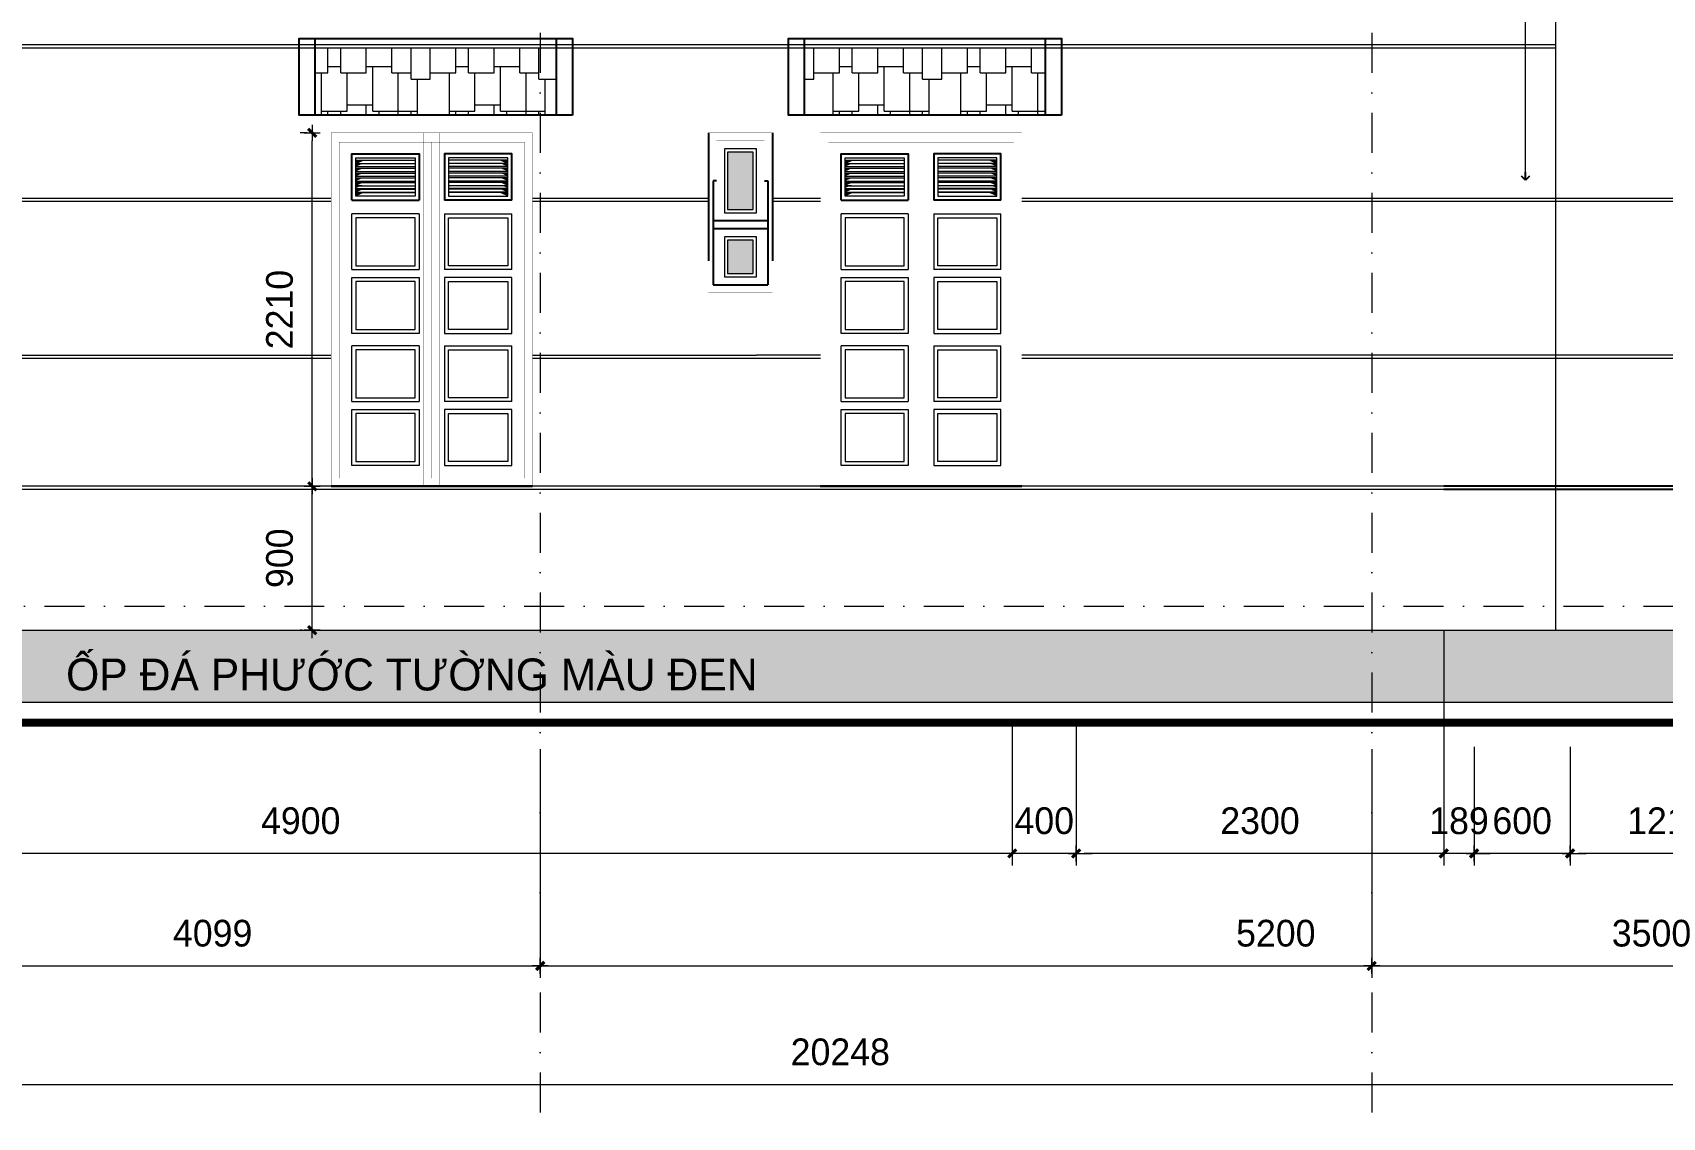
# Model space of a CAD drawing. Header units: millimetres. Extents: x 615730 to 2792744, y 139412 to 597571.
# Drawn here: x 1380001 to 1390195, y 287548 to 294332 of the extents above; entities that cross this region are included whole.
import ezdxf

# ---------------------------------------------------------------- set-up
doc = ezdxf.new("R2010")
doc.units = ezdxf.units.MM
doc.header["$MEASUREMENT"] = 0
doc.header["$PDMODE"] = 34
doc.linetypes.add('DASHDOT', pattern=[1, 0.5, -0.25, 0, -0.25])
doc.layers.get('0').update_dxf_attribs({"lineweight": 5})
for name, color, linetype, lineweight in [('3', 7, 'Continuous', 18), ('5-020', 5, 'Continuous', 15), ('HATCH', 42, 'Continuous', 5), ('KT', 148, 'Continuous', 18), ('thay', 7, 'Continuous', 15), ('TIM TRUC', 149, 'DASHDOT', 9), ('VLIEU', 250, 'Continuous', 9)]:
    doc.layers.add(name, color=color, linetype=linetype, lineweight=lineweight)
for name, color, linetype in [('CUADI', 40, 'Continuous'), ('H', 252, 'Continuous'), ('noi that', 29, 'Continuous'), ('TEXT', 2, 'Continuous'), ('VL', 155, 'Continuous')]:
    doc.layers.add(name, color=color, linetype=linetype)
doc.styles.add('CHUHOA', font='')
doc.styles.add('VNI-AVO', font='vni-roms.shx')
doc.styles.get('CHUHOA').set_extended_font_data('.VnAvantH')
doc.dimstyles.new('1-50b', dxfattribs={"dimtxt": 167, "dimasz": 50, "dimexe": 75, "dimexo": 150, "dimgap": 120, "dimtad": 1, "dimdec": 0, "dimzin": 12, "dimtxsty": 'VNI-AVO', "dimblk": ']', "dimcen": 0, "dimdle": 50, "dimclrd": 252, "dimclre": 252, "dimclrt": 2, "dimadec": 0, "dimazin": 0, "dimtfac": 1, "dimtdec": 0, "dimtix": 1, "dimtmove": 2, "dimatfit": 0, "dimldrblk": 'OPEN90', "dimfxl": 1, "dimlwd": -1, "dimlwe": -1, "dimarcsym": 0})

# ---------------------------------------------------------------- blocks, each defined once
blk = doc.blocks.new(']')
for p, q in [((1, 0), (-1, 0)), ((0, 1), (0, -1))]:
    blk.add_line(p, q)
at = {"color": 9, "const_width": 0.4}
blk.add_lwpolyline([(-0.51, -0.51), (0.51, 0.51)], dxfattribs=at)
blk = doc.blocks.new('*D2543')
at = {"layer": 'DEFPOINTS', "color": 0, "ltscale": 10, "transparency": 16777216}
for p in [(1379077, 290000), (1383176, 290000), (1383176, 288495)]:
    blk.add_point(p, dxfattribs=at)
at = {"layer": 'KT', "color": 252, "ltscale": 10, "transparency": 16777216}
for p, q in [((1379077, 289850), (1379077, 288420)), ((1383176, 289850), (1383176, 288420)), ((1379127, 288495), (1383126, 288495))]:
    blk.add_line(p, q, dxfattribs=at)
at = {"layer": 'KT', "color": 252, "ltscale": 10, "transparency": 16777216, "xscale": 50, "yscale": 50, "zscale": 50, "rotation": 180}
blk.add_blockref(']', (1379077, 288495), dxfattribs=at)
at = {"layer": 'KT', "color": 252, "ltscale": 10, "transparency": 16777216, "xscale": 50, "yscale": 50, "zscale": 50}
blk.add_blockref(']', (1383176, 288495), dxfattribs=at)
at = {"layer": 'KT', "color": 2, "ltscale": 10, "transparency": 16777216, "insert": (1381127, 288699), "char_height": 167, "attachment_point": 5, "style": 'VNI-AVO'}
blk.add_mtext('4099', dxfattribs=at)
blk = doc.blocks.new('_Open90')
at = {"color": 0, "linetype": 'ByBlock', "lineweight": -2}
for p, q in [((0, 0), (-1, 0)), ((-0.5, 0.5), (0, 0)), ((0, 0), (-0.5, -0.5))]:
    blk.add_line(p, q, dxfattribs=at)
blk = doc.blocks.new('*D2544')
at = {"layer": 'DEFPOINTS', "color": 0, "ltscale": 10, "transparency": 16777216}
for p in [(1383176, 290000), (1388377, 290000), (1388377, 288495)]:
    blk.add_point(p, dxfattribs=at)
at = {"layer": 'KT', "color": 252, "ltscale": 10, "transparency": 16777216}
for p, q in [((1383176, 289850), (1383176, 288420)), ((1388377, 289850), (1388377, 288420)), ((1383226, 288495), (1388327, 288495))]:
    blk.add_line(p, q, dxfattribs=at)
at = {"layer": 'KT', "color": 252, "ltscale": 10, "transparency": 16777216, "xscale": 50, "yscale": 50, "zscale": 50, "rotation": 180}
blk.add_blockref(']', (1383176, 288495), dxfattribs=at)
at = {"layer": 'KT', "color": 252, "ltscale": 10, "transparency": 16777216, "xscale": 50, "yscale": 50, "zscale": 50}
blk.add_blockref(']', (1388377, 288495), dxfattribs=at)
at = {"layer": 'KT', "color": 2, "ltscale": 10, "transparency": 16777216, "insert": (1387777, 288699), "char_height": 167, "attachment_point": 5, "style": 'VNI-AVO'}
blk.add_mtext('5200', dxfattribs=at)
blk = doc.blocks.new('*D2545')
at = {"layer": 'DEFPOINTS', "color": 0, "ltscale": 10, "transparency": 16777216}
for p in [(1388377, 290000), (1391877, 290000), (1391877, 288495)]:
    blk.add_point(p, dxfattribs=at)
at = {"layer": 'KT', "color": 252, "ltscale": 10, "transparency": 16777216}
for p, q in [((1388377, 289850), (1388377, 288420)), ((1391877, 289850), (1391877, 288420)), ((1388427, 288495), (1391827, 288495))]:
    blk.add_line(p, q, dxfattribs=at)
at = {"layer": 'KT', "color": 252, "ltscale": 10, "transparency": 16777216, "xscale": 50, "yscale": 50, "zscale": 50, "rotation": 180}
blk.add_blockref(']', (1388377, 288495), dxfattribs=at)
at = {"layer": 'KT', "color": 252, "ltscale": 10, "transparency": 16777216, "xscale": 50, "yscale": 50, "zscale": 50}
blk.add_blockref(']', (1391877, 288495), dxfattribs=at)
at = {"layer": 'KT', "color": 2, "ltscale": 10, "transparency": 16777216, "insert": (1390127, 288699), "char_height": 167, "attachment_point": 5, "style": 'VNI-AVO'}
blk.add_mtext('3500', dxfattribs=at)
blk = doc.blocks.new('*D2548')
at = {"layer": 'DEFPOINTS', "color": 0, "ltscale": 10, "transparency": 16777216}
for p in [(1374929, 290000, -13), (1395177, 290000), (1395177, 287754)]:
    blk.add_point(p, dxfattribs=at)
at = {"layer": 'KT', "color": 252, "ltscale": 10, "transparency": 16777216}
for p, q in [((1374929, 289850), (1374929, 287679)), ((1395177, 289850), (1395177, 287679)), ((1374979, 287754), (1395127, 287754))]:
    blk.add_line(p, q, dxfattribs=at)
at = {"layer": 'KT', "color": 252, "ltscale": 10, "transparency": 16777216, "xscale": 50, "yscale": 50, "zscale": 50, "rotation": 180}
blk.add_blockref(']', (1374929, 287754), dxfattribs=at)
at = {"layer": 'KT', "color": 252, "ltscale": 10, "transparency": 16777216, "xscale": 50, "yscale": 50, "zscale": 50}
blk.add_blockref(']', (1395177, 287754), dxfattribs=at)
at = {"layer": 'KT', "color": 2, "ltscale": 10, "transparency": 16777216, "insert": (1385053, 287957), "char_height": 167, "attachment_point": 5, "style": 'VNI-AVO'}
blk.add_mtext('20248', dxfattribs=at)
blk = doc.blocks.new('*D2444')
at = {"layer": 'DEFPOINTS', "color": 0, "ltscale": 10, "transparency": 16777216}
for p in [(1389618, 290016), (1390828, 290016), (1389618, 289199)]:
    blk.add_point(p, dxfattribs=at)
at = {"layer": 'KT', "color": 252, "ltscale": 10, "transparency": 16777216}
for p, q in [((1389618, 289866), (1389618, 289124)), ((1390828, 289866), (1390828, 289124)), ((1390778, 289199), (1389668, 289199))]:
    blk.add_line(p, q, dxfattribs=at)
at = {"layer": 'KT', "color": 252, "ltscale": 10, "transparency": 16777216, "xscale": 50, "yscale": 50, "zscale": 50, "rotation": 180}
blk.add_blockref(']', (1389618, 289199), dxfattribs=at)
at = {"layer": 'KT', "color": 252, "ltscale": 10, "transparency": 16777216, "xscale": 50, "yscale": 50, "zscale": 50}
blk.add_blockref(']', (1390828, 289199), dxfattribs=at)
at = {"layer": 'KT', "color": 2, "ltscale": 10, "transparency": 16777216, "insert": (1390223, 289402), "char_height": 167, "attachment_point": 5, "style": 'VNI-AVO'}
blk.add_mtext('1210', dxfattribs=at)
blk = doc.blocks.new('*D2445')
at = {"layer": 'DEFPOINTS', "color": 0, "ltscale": 10, "transparency": 16777216}
for p in [(1389017, 290016), (1389618, 290016), (1389017, 289199)]:
    blk.add_point(p, dxfattribs=at)
at = {"layer": 'KT', "color": 252, "ltscale": 10, "transparency": 16777216}
for p, q in [((1389017, 289866), (1389017, 289124)), ((1389618, 289866), (1389618, 289124)), ((1388967, 289199), (1388917, 289199)), ((1389618, 289199), (1389017, 289199)), ((1389668, 289199), (1389718, 289199))]:
    blk.add_line(p, q, dxfattribs=at)
at = {"layer": 'KT', "color": 252, "ltscale": 10, "transparency": 16777216, "xscale": 50, "yscale": 50, "zscale": 50}
blk.add_blockref(']', (1389017, 289199), dxfattribs=at)
at = {"layer": 'KT', "color": 252, "ltscale": 10, "transparency": 16777216, "xscale": 50, "yscale": 50, "zscale": 50, "rotation": 180}
blk.add_blockref(']', (1389618, 289199), dxfattribs=at)
at = {"layer": 'KT', "color": 2, "ltscale": 10, "transparency": 16777216, "insert": (1389318, 289402), "char_height": 167, "attachment_point": 5, "style": 'VNI-AVO'}
blk.add_mtext('600', dxfattribs=at)
blk = doc.blocks.new('*D2446')
at = {"layer": 'DEFPOINTS', "color": 0, "ltscale": 10, "transparency": 16777216}
for p in [(1388828, 290595), (1389017, 290016), (1388828, 289199)]:
    blk.add_point(p, dxfattribs=at)
at = {"layer": 'KT', "color": 252, "ltscale": 10, "transparency": 16777216}
for p, q in [((1388828, 290445), (1388828, 289124)), ((1389017, 289866), (1389017, 289124)), ((1388778, 289199), (1388728, 289199)), ((1389017, 289199), (1388828, 289199)), ((1389067, 289199), (1389117, 289199))]:
    blk.add_line(p, q, dxfattribs=at)
at = {"layer": 'KT', "color": 252, "ltscale": 10, "transparency": 16777216, "xscale": 50, "yscale": 50, "zscale": 50}
blk.add_blockref(']', (1388828, 289199), dxfattribs=at)
at = {"layer": 'KT', "color": 252, "ltscale": 10, "transparency": 16777216, "xscale": 50, "yscale": 50, "zscale": 50, "rotation": 180}
blk.add_blockref(']', (1389017, 289199), dxfattribs=at)
at = {"layer": 'KT', "color": 2, "ltscale": 10, "transparency": 16777216, "insert": (1388923, 289402), "char_height": 167, "attachment_point": 5, "style": 'VNI-AVO'}
blk.add_mtext('189', dxfattribs=at)
blk = doc.blocks.new('*D2195')
at = {"layer": 'DEFPOINTS', "color": 0, "ltscale": 10, "transparency": 16777216}
for p in [(1381750, 291495), (1381868, 291495, 13), (1381837, 290595, 13)]:
    blk.add_point(p, dxfattribs=at)
at = {"layer": 'VLIEU', "color": 252, "ltscale": 10, "transparency": 16777216}
for p, q in [((1381718, 291495), (1381675, 291495)), ((1381750, 290645), (1381750, 291445)), ((1381687, 290595), (1381675, 290595))]:
    blk.add_line(p, q, dxfattribs=at)
at = {"layer": 'VLIEU', "color": 252, "ltscale": 10, "transparency": 16777216, "xscale": 50, "yscale": 50, "zscale": 50}
for p, rotation in [((1381750, 291495), 90), ((1381750, 290595), 270)]:
    blk.add_blockref(']', p, dxfattribs=dict(at, rotation=rotation))
at = {"layer": 'VLIEU', "color": 2, "ltscale": 10, "transparency": 16777216, "insert": (1381546, 291045), "char_height": 167, "attachment_point": 5, "rotation": 90, "style": 'VNI-AVO'}
blk.add_mtext('900', dxfattribs=at)
blk = doc.blocks.new('*D2196')
at = {"layer": 'DEFPOINTS', "color": 0, "ltscale": 10, "transparency": 16777216}
for p in [(1381750, 293705), (1381868, 293705, 13), (1381868, 291495, 13)]:
    blk.add_point(p, dxfattribs=at)
at = {"layer": 'VLIEU', "color": 252, "ltscale": 10, "transparency": 16777216}
for p, q in [((1381718, 293705), (1381675, 293705)), ((1381750, 291545), (1381750, 293655)), ((1381718, 291495), (1381675, 291495))]:
    blk.add_line(p, q, dxfattribs=at)
at = {"layer": 'VLIEU', "color": 252, "ltscale": 10, "transparency": 16777216, "xscale": 50, "yscale": 50, "zscale": 50}
for p, rotation in [((1381750, 293705), 90), ((1381750, 291495), 270)]:
    blk.add_blockref(']', p, dxfattribs=dict(at, rotation=rotation))
at = {"layer": 'VLIEU', "color": 2, "ltscale": 10, "transparency": 16777216, "insert": (1381546, 292600), "char_height": 167, "attachment_point": 5, "rotation": 90, "style": 'VNI-AVO'}
blk.add_mtext('2210', dxfattribs=at)

msp = doc.modelspace()

# ---------------------------------------------------------------- hatches: boundary and pattern name
at = {"layer": 'H', "ltscale": 10}
h = msp.add_hatch(color=253, dxfattribs=at)
h.set_gradient(color1=(173, 167, 159), color2=(173, 167, 159), one_color=1, tint=0.65)
h.paths.add_polyline_path([(1384508, 293584.9), (1384348, 293584.9), (1384348, 293224.9), (1384508, 293224.9)])
h.paths.add_polyline_path([(1384508, 293034.9), (1384348, 293034.9), (1384348, 292824.9), (1384508, 292824.9)])
h = msp.add_hatch(dxfattribs=at)
h.set_pattern_fill('AR-B816', color=256, scale=10, style=0)
h.set_pattern_definition([(0, (600411.25, 0), (0, 80), []), (90, (600411.25, 0), (-80, 80), [80, -80])])
h.paths.add_polyline_path([(1375723, 290595), (1395572.8, 290595), (1395572.8, 290145), (1375723, 290145)])
at = {"layer": 'HATCH'}
for points in [[(1382067.6, 293534), (1382023.1, 293534), (1382023.1, 293514)], [(1382067.6, 293514), (1382023.1, 293514), (1382023.1, 293494)], [(1382928.4, 293534), (1382972.9, 293534), (1382972.9, 293514)], [(1382928.4, 293514), (1382972.9, 293514), (1382972.9, 293494)], [(1385127.6, 293534), (1385083.1, 293534), (1385083.1, 293514)], [(1385127.6, 293514), (1385083.1, 293514), (1385083.1, 293494)], [(1385988.4, 293534), (1386032.9, 293534), (1386032.9, 293514)], [(1385988.4, 293514), (1386032.9, 293514), (1386032.9, 293494)], [(1382067.6, 293484), (1382023.1, 293484), (1382023.1, 293464)], [(1382067.6, 293454), (1382023.1, 293454), (1382023.1, 293434)], [(1382067.6, 293424), (1382023.1, 293424), (1382023.1, 293404)], [(1382928.4, 293484), (1382972.9, 293484), (1382972.9, 293464)], [(1382928.4, 293454), (1382972.9, 293454), (1382972.9, 293434)], [(1382928.4, 293424), (1382972.9, 293424), (1382972.9, 293404)], [(1385127.6, 293484), (1385083.1, 293484), (1385083.1, 293464)], [(1385127.6, 293454), (1385083.1, 293454), (1385083.1, 293434)], [(1385127.6, 293424), (1385083.1, 293424), (1385083.1, 293404)], [(1385988.4, 293484), (1386032.9, 293484), (1386032.9, 293464)], [(1385988.4, 293454), (1386032.9, 293454), (1386032.9, 293434)], [(1385988.4, 293424), (1386032.9, 293424), (1386032.9, 293404)], [(1382067.6, 293394), (1382023.1, 293394), (1382023.1, 293374)], [(1382067.6, 293379.9), (1382023.1, 293379.9), (1382023.1, 293359.9)], [(1382067.6, 293354), (1382023.1, 293354), (1382023.1, 293334)], [(1382067.6, 293352.9), (1382023.1, 293352.9), (1382023.1, 293332.9)], [(1382067.6, 293328.5), (1382023.1, 293328.5), (1382023.1, 293308.5)], [(1382928.4, 293394), (1382972.9, 293394), (1382972.9, 293374)], [(1382928.4, 293379.9), (1382972.9, 293379.9), (1382972.9, 293359.9)], [(1382928.4, 293354), (1382972.9, 293354), (1382972.9, 293334)], [(1382928.4, 293352.9), (1382972.9, 293352.9), (1382972.9, 293332.9)], [(1382928.4, 293328.5), (1382972.9, 293328.5), (1382972.9, 293308.5)], [(1385127.6, 293394), (1385083.1, 293394), (1385083.1, 293374)], [(1385127.6, 293379.9), (1385083.1, 293379.9), (1385083.1, 293359.9)], [(1385127.6, 293354), (1385083.1, 293354), (1385083.1, 293334)], [(1385127.6, 293352.9), (1385083.1, 293352.9), (1385083.1, 293332.9)], [(1385127.6, 293328.5), (1385083.1, 293328.5), (1385083.1, 293308.5)], [(1385988.4, 293394), (1386032.9, 293394), (1386032.9, 293374)], [(1385988.4, 293379.9), (1386032.9, 293379.9), (1386032.9, 293359.9)], [(1385988.4, 293354), (1386032.9, 293354), (1386032.9, 293334)], [(1385988.4, 293352.9), (1386032.9, 293352.9), (1386032.9, 293332.9)], [(1385988.4, 293328.5), (1386032.9, 293328.5), (1386032.9, 293308.5)]]:
    msp.add_hatch(color=256, dxfattribs=at).paths.add_polyline_path(points)
at = {"layer": 'KT', "ltscale": 10}
h = msp.add_hatch(dxfattribs=at)
h.set_pattern_fill('CEDAR', color=256, scale=800, style=0, pattern_type=2)
h.set_pattern_definition([(0, (600767.4, 0), (0, 800), [-280, 80, -160, 80, -200]), (0, (600767.4, 40), (0, 800), [-120, 160, -80, 160, -280]), (0, (600767.4, 200), (0, 800), [-40, 200, -560]), (0, (600767.4, 240), (0, 800), [40, -200, 160, -160, 240]), (0, (600767.4, 280), (0, 800), [-400, 160, -240]), (0, (600767.4, 440), (0, 800), [120, -680]), (0, (600767.4, 480), (0, 800), [-120, 160, -80, 160, -160, 120]), (0, (600767.4, 520), (0, 800), [-280, 80, -160, 160, -120]), (0, (600767.4, 760), (0, 800), [-600, 120, -80]), (0, (600767.4, 800), (0, 800), [160, -560, 80]), (90, (600767.4, 0), (-800, 5e-14), [240, -200, 360]), (90, (600807.4, 0), (-800, 5e-14), [-200, 240, -360]), (90, (600887.4, 0), (-800, 5e-14), [-40, 160, -240, 360]), (90, (600927.4, 0), (-800, 5e-14), [40, -760]), (90, (601007.4, 0), (-800, 5e-14), [-200, 280, -320]), (90, (601047.4, 0), (-800, 5e-14), [240, -240, 320]), (90, (601127.4, 0), (-800, 5e-14), [240, -240, 320]), (90, (601167.4, 0), (-800, 5e-14), [-240, 240, -320]), (90, (601287.4, 0), (-800, 5e-14), [280, -200, 320]), (90, (601327.4, 0), (-800, 5e-14), [-240, 280, -280]), (90, (601367.4, 0), (-800, 5e-14), [240, -520, 40]), (90, (601447.4, 0), (-800, 5e-14), [-480, 280, -40]), (90, (601487.4, 0), (-800, 5e-14), [480, -280, 40])])
h.paths.add_polyline_path([(1383176.4, 294235), (1381768.3, 294235), (1381768.3, 293815), (1383176.4, 293815)])
h.paths.add_polyline_path([(1383276.9, 294235), (1383176.4, 294235), (1383176.4, 293815), (1383276.9, 293815)])
h.paths.add_polyline_path([(1384928, 294235), (1384828.3, 294235), (1384828.3, 293815), (1384928, 293815)])
h.paths.add_polyline_path([(1386336.9, 294235), (1384928, 294235), (1384928, 293815), (1386336.9, 293815)])

# ---------------------------------------------------------------- linework, layer by layer
at = {"layer": '3'}
for points, elevation in [([(1389528, 290595), (1389528, 294595), (1388828, 294595), (1388828, 295759.3)], -126.9), ([(1375728.1, 290595), (1395577.8, 290595)], 13.1)]:
    msp.add_lwpolyline(points, dxfattribs=dict(at, elevation=elevation))
at = {"layer": '5-020', "color": 1, "elevation": 13.1}
msp.add_lwpolyline([(1371957.5, 290145), (1377477.4, 290145), (1377477.4, 290145), (1396572.6, 290145)], dxfattribs=at)
at = {"layer": 'CUADI'}
for p, q in [((1384228, 293509.8, 140), (1384228, 293509.8, 140)), ((1384228, 293337.3, 140), (1384228, 293337.3, 140))]:
    msp.add_line(p, q, dxfattribs=at)
at = {"layer": 'HATCH'}
for p, q in [((1382023.1, 293514), (1382067.6, 293534)), ((1382972.9, 293514), (1382928.4, 293534)), ((1385083.1, 293514, 13.1), (1385127.6, 293534, 13.1)), ((1386032.9, 293514, 13.1), (1385988.4, 293534, 13.1))]:
    msp.add_line(p, q, dxfattribs=at)
at = {"layer": 'HATCH', "elevation": 13.1}
msp.add_lwpolyline([(1377404.3, 290145), (1392027.3, 290145)], dxfattribs=at)
at = {"layer": 'KT', "ltscale": 10}
for p, q in [((1389528, 294255, -126.9), (1378628.1, 294255, 13.1)), ((1389528, 294235, -126.9), (1378628.1, 294235, 13.1)), ((1381868.1, 293295, 13.1), (1378566.7, 293295, 13.1)), ((1384228, 293295, 13.1), (1383127.9, 293295, 13.1)), ((1384928.1, 293295, 13.1), (1384628, 293295, 13.1)), ((1390467.8, 293295, 13.1), (1386187.9, 293295, 13.1)), ((1381868.1, 293275, 13.1), (1378562.7, 293275, 13.1)), ((1384228, 293275, 13.1), (1383127.9, 293275, 13.1)), ((1384928.1, 293275, 13.1), (1384628, 293275, 13.1)), ((1390467.8, 293275, 13.1), (1386187.9, 293275, 13.1)), ((1381868.1, 292295, 13.1), (1378367.2, 292295, 13.1)), ((1378371.2, 292315, 13.1), (1381868.1, 292315, 13.1)), ((1383127.9, 292315, 13.1), (1384528, 292315, 13.1)), ((1384928.1, 292295, 13.1), (1383127.9, 292295, 13.1)), ((1384928.1, 292315, 13.1), (1384528, 292315, 13.1)), ((1390467.8, 292315, 13.1), (1386187.9, 292315, 13.1)), ((1390467.8, 292295, 13.1), (1386187.9, 292295, 13.1)), ((1388828, 291495, 13.1), (1378180.9, 291495, 13.1)), ((1388828, 291475, 13.1), (1378180.9, 291475, 13.1))]:
    msp.add_line(p, q, dxfattribs=at)
at = {"layer": 'KT'}
for p, q in [((1382418, 293199.8, 13.1), (1381998.1, 293199.8, 13.1)), ((1382578, 293199.8, 13.1), (1382997.9, 293199.8, 13.1)), ((1385478, 293199.8, 26.3), (1385058.1, 293199.8, 26.3)), ((1385638, 293199.8, 26.3), (1386057.9, 293199.8, 26.3)), ((1381998.1, 292850.3, 13.1), (1382418, 292850.3, 13.1)), ((1381998.1, 292800.3, 13.1), (1382418, 292800.3, 13.1)), ((1382997.9, 292850.3, 13.1), (1382578, 292850.3, 13.1)), ((1382997.9, 292800.3, 13.1), (1382578, 292800.3, 13.1)), ((1385058.1, 292850.3, 26.3), (1385478, 292850.3, 26.3)), ((1385058.1, 292800.3, 26.3), (1385478, 292800.3, 26.3)), ((1386057.9, 292850.3, 26.3), (1385638, 292850.3, 26.3)), ((1386057.9, 292800.3, 26.3), (1385638, 292800.3, 26.3)), ((1382418, 292374, 13.1), (1381998.1, 292374, 13.1)), ((1382578, 292374, 13.1), (1382997.9, 292374, 13.1)), ((1385478, 292374, 26.3), (1385058.1, 292374, 26.3)), ((1385638, 292374, 26.3), (1386057.9, 292374, 26.3)), ((1381998.1, 292024.5, 13.1), (1382418, 292024.5, 13.1)), ((1381998.1, 291974.5, 13.1), (1382418, 291974.5, 13.1)), ((1382997.9, 292024.5, 13.1), (1382578, 292024.5, 13.1)), ((1382997.9, 291974.5, 13.1), (1382578, 291974.5, 13.1)), ((1385058.1, 292024.5, 26.3), (1385478, 292024.5, 26.3)), ((1385058.1, 291974.5, 26.3), (1385478, 291974.5, 26.3)), ((1386057.9, 292024.5, 26.3), (1385638, 292024.5, 26.3)), ((1386057.9, 291974.5, 26.3), (1385638, 291974.5, 26.3))]:
    msp.add_line(p, q, dxfattribs=at)
at = {"layer": 'KT', "color": 252, "ltscale": 10}
for p, q in [((1388828, 290595, 13.1), (1388828, 289124, 13.1)), ((1386128.5, 290016.3, 13.1), (1386128.5, 289124, 13.1)), ((1386128.5, 290016.3, 13.1), (1386128.5, 289124, 13.1)), ((1386528.5, 290016.3, 13.1), (1386528.5, 289124, 13.1)), ((1386528.5, 290016.3, 13.1), (1386528.5, 289124, 13.1)), ((1386078.5, 289199, 13.1), (1379278, 289199, 13.1)), ((1386078.5, 289199, 13.1), (1386028.5, 289199, 13.1)), ((1386528.5, 289199, 13.1), (1386128.5, 289199, 13.1)), ((1388778, 289199, 13.1), (1386578.5, 289199, 13.1)), ((1386578.5, 289199, 13.1), (1386628.5, 289199, 13.1))]:
    msp.add_line(p, q, dxfattribs=at)
at = {"layer": 'KT'}
for points, elevation in [([(1384328, 293204.9), (1384528, 293204.9), (1384528, 293604.9), (1384328, 293604.9)], 140), ([(1385058.1, 293574.6), (1385478, 293574.6), (1385478, 293284.6), (1385058.1, 293284.6)], 13.1), ([(1386057.9, 293574.6), (1385638, 293574.6), (1385638, 293284.6), (1386057.9, 293284.6)], 13.1), ([(1384328, 292804.9), (1384528, 292804.9), (1384528, 293054.9), (1384328, 293054.9)], 140)]:
    msp.add_lwpolyline(points, close=True, dxfattribs=dict(at, elevation=elevation))
for points in [[(1381998.1, 293574.6), (1382418, 293574.6), (1382418, 293284.6), (1381998.1, 293284.6)], [(1382997.9, 293574.6), (1382578, 293574.6), (1382578, 293284.6), (1382997.9, 293284.6)]]:
    msp.add_lwpolyline(points, close=True, dxfattribs=at)
for points, elevation in [([(1381998.1, 292850.3), (1381998.1, 293199.8)], 13.1), ([(1382418, 293199.8), (1382418, 292850.3)], 13.1), ([(1382578, 293199.8), (1382578, 292850.3)], 13.1), ([(1382997.9, 292850.3), (1382997.9, 293199.8)], 13.1), ([(1385058.1, 292850.3), (1385058.1, 293199.8)], 26.3), ([(1385478, 293199.8), (1385478, 292850.3)], 26.3), ([(1385638, 293199.8), (1385638, 292850.3)], 26.3), ([(1386057.9, 292850.3), (1386057.9, 293199.8)], 26.3), ([(1382418, 292800.3), (1382418, 292450.8), (1381998.1, 292450.8), (1381998.1, 292800.3)], 13.1), ([(1382578, 292800.3), (1382578, 292450.8), (1382997.9, 292450.8), (1382997.9, 292800.3)], 13.1), ([(1385478, 292800.3), (1385478, 292450.8), (1385058.1, 292450.8), (1385058.1, 292800.3)], 26.3), ([(1385638, 292800.3), (1385638, 292450.8), (1386057.9, 292450.8), (1386057.9, 292800.3)], 26.3), ([(1381998.1, 292024.5), (1381998.1, 292374)], 13.1), ([(1382418, 292374), (1382418, 292024.5)], 13.1), ([(1382578, 292374), (1382578, 292024.5)], 13.1), ([(1382997.9, 292024.5), (1382997.9, 292374)], 13.1), ([(1385058.1, 292024.5), (1385058.1, 292374)], 26.3), ([(1385478, 292374), (1385478, 292024.5)], 26.3), ([(1385638, 292374), (1385638, 292024.5)], 26.3), ([(1386057.9, 292024.5), (1386057.9, 292374)], 26.3), ([(1382418, 291974.5), (1382418, 291625), (1381998.1, 291625), (1381998.1, 291974.5)], 13.1), ([(1382578, 291974.5), (1382578, 291625), (1382997.9, 291625), (1382997.9, 291974.5)], 13.1), ([(1385478, 291974.5), (1385478, 291625), (1385058.1, 291625), (1385058.1, 291974.5)], 26.3), ([(1385638, 291974.5), (1385638, 291625), (1386057.9, 291625), (1386057.9, 291974.5)], 26.3)]:
    msp.add_lwpolyline(points, dxfattribs=dict(at, elevation=elevation))
at = {"layer": 'noi that', "ltscale": 10}
for p, q in [((1384278, 293404.9, 140), (1384257.1, 293404.9, 140)), ((1384257.1, 293404.9, 140), (1384257.1, 292754.9, 140)), ((1384578, 293404.9, 140), (1384599, 293404.9, 140)), ((1384599, 293404.9, 140), (1384599, 292754.9, 140)), ((1384599, 293154.9, 140), (1384257.1, 293154.9, 140)), ((1384599, 293104.9, 140), (1384257.1, 293104.9, 140))]:
    msp.add_line(p, q, dxfattribs=at)
at = {"layer": 'noi that', "ltscale": 10, "const_width": 1}
for points, elevation in [([(1381868.1, 293704.9), (1382548, 293704.9), (1382548, 291495), (1381868.1, 291495)], 13.1), ([(1383127.9, 293704.9), (1382448, 293704.9), (1382448, 291495), (1383127.9, 291495)], 13.1), ([(1384228, 292704.9), (1384628, 292704.9), (1384628, 293704.9), (1384228, 293704.9)], 140), ([(1384928.1, 293704.9), (1385608, 293704.9), (1385608, 291495), (1384928.1, 291495)], 26.3), ([(1386187.9, 293704.9), (1385508, 293704.9), (1385508, 291495), (1386187.9, 291495)], 26.3)]:
    msp.add_lwpolyline(points, close=True, dxfattribs=dict(at, elevation=elevation))
for points, elevation in [([(1382498, 293646.6), (1382498, 291545), (1381918.1, 291545), (1381918.1, 293646.6), (1382498, 293646.6)], 13.1), ([(1382498, 293646.6), (1382498, 291545), (1383077.9, 291545), (1383077.9, 293646.6), (1382498, 293646.6)], 13.1), ([(1384578, 293404.9), (1384578, 293654.9), (1384278, 293654.9), (1384278, 293404.9)], 140), ([(1385558, 293646.6), (1385558, 291545), (1384978.1, 291545), (1384978.1, 293646.6), (1385558, 293646.6)], 26.3), ([(1385558, 293646.6), (1385558, 291545), (1386137.9, 291545), (1386137.9, 293646.6), (1385558, 293646.6)], 26.3)]:
    msp.add_lwpolyline(points, dxfattribs=dict(at, elevation=elevation))
at = {"layer": 'noi that', "ltscale": 10, "elevation": 140}
msp.add_lwpolyline([(1384257.1, 292754.9), (1384599, 292754.9)], dxfattribs=at)
at = {"layer": 'thay', "ltscale": 10, "const_width": 50, "elevation": 13.1}
msp.add_lwpolyline([(1396576.6, 290016.3), (1371957.5, 290016.3)], dxfattribs=at)
at = {"layer": 'TIM TRUC', "ltscale": 500}
for p, q in [((1383176.4, 299831.5, 13.1), (1383176.4, 287548.1, 13.1)), ((1388376.9, 299831.5, 13.1), (1388376.9, 287548.1, 13.1)), ((1371073.3, 290745, 13.1), (1396464.1, 290745, 13.1))]:
    msp.add_line(p, q, dxfattribs=at)
at = {"layer": 'VL', "ltscale": 10}
for p, q in [((1381668.3, 293815, 153.1), (1381668.3, 294295, 153.1)), ((1381768.3, 293815, 153.1), (1381768.3, 294295, 153.1)), ((1383276.9, 293815, 153.1), (1383276.9, 294295, 153.1)), ((1384728.3, 293815, 166.3), (1384728.3, 294295, 166.3)), ((1384828.3, 293815, 166.3), (1384828.3, 294295, 166.3)), ((1386336.9, 293815, 166.3), (1386336.9, 294295, 166.3)), ((1384228, 293704.9, 140), (1384228, 292904.9, 140)), ((1384628, 293704.9, 140), (1384628, 292904.9, 140)), ((1381998.1, 293284.6, 13.1), (1382418, 293284.6, 13.1)), ((1382997.9, 293284.6, 13.1), (1382578, 293284.6, 13.1)), ((1385058.1, 293284.6, 26.3), (1385478, 293284.6, 26.3)), ((1386057.9, 293284.6, 26.3), (1385638, 293284.6, 26.3)), ((1381868, 291495, 13.1), (1382548, 291495, 13.1)), ((1382548, 291495, 13.1), (1381868.1, 291495, 13.1)), ((1383128, 291495, 13.1), (1382448, 291495, 13.1)), ((1382448, 291495, 13.1), (1383127.9, 291495, 13.1)), ((1384928, 291495, 26.3), (1385608, 291495, 26.3)), ((1385608, 291495, 26.3), (1384928.1, 291495, 26.3)), ((1386188, 291495, 26.3), (1385508, 291495, 26.3)), ((1385508, 291495, 26.3), (1386187.9, 291495, 26.3)), ((1393352.8, 291495, 13.1), (1388828, 291495, 13.1)), ((1393352.8, 291475, 13.1), (1388828, 291475, 13.1))]:
    msp.add_line(p, q, dxfattribs=at)
for points, elevation in [([(1383376.9, 293815), (1381668.3, 293815), (1381668.3, 294295), (1383376.9, 294295)], 153.1), ([(1386436.9, 293815), (1384728.3, 293815), (1384728.3, 294295), (1386436.9, 294295)], 166.3)]:
    msp.add_lwpolyline(points, close=True, dxfattribs=dict(at, elevation=elevation))
for points in [[(1381998.1, 293284.6), (1381998.1, 293574.6), (1382418, 293574.6), (1382418, 293284.6)], [(1382997.9, 293284.6), (1382997.9, 293574.6), (1382578, 293574.6), (1382578, 293284.6)]]:
    msp.add_lwpolyline(points, dxfattribs=at)
at = {"layer": 'VL', "ltscale": 10, "elevation": 13.1}
for points in [[(1385058.1, 293284.6), (1385058.1, 293574.6), (1385478, 293574.6), (1385478, 293284.6)], [(1386057.9, 293284.6), (1386057.9, 293574.6), (1385638, 293574.6), (1385638, 293284.6)]]:
    msp.add_lwpolyline(points, dxfattribs=at)
at = {"layer": 'VLIEU', "ltscale": 10}
for p, q in [((1382023.1, 293534), (1382393, 293534)), ((1382023.1, 293514), (1382393, 293514)), ((1382023.1, 293514), (1382393, 293514)), ((1382972.9, 293534), (1382603, 293534)), ((1382972.9, 293514), (1382603, 293514)), ((1382972.9, 293514), (1382603, 293514)), ((1385083.1, 293534, 13.1), (1385453, 293534, 13.1)), ((1385083.1, 293514, 13.1), (1385453, 293514, 13.1)), ((1385083.1, 293514, 13.1), (1385453, 293514, 13.1)), ((1386032.9, 293534, 13.1), (1385663, 293534, 13.1)), ((1386032.9, 293514, 13.1), (1385663, 293514, 13.1)), ((1386032.9, 293514, 13.1), (1385663, 293514, 13.1)), ((1382023.1, 293494), (1382393, 293494)), ((1382023.1, 293484), (1382393, 293484)), ((1382023.1, 293464), (1382393, 293464)), ((1382023.1, 293454), (1382393, 293454)), ((1382023.1, 293434), (1382393, 293434)), ((1382023.1, 293424), (1382393, 293424)), ((1382023.1, 293404), (1382393, 293404)), ((1382972.9, 293494), (1382603, 293494)), ((1382972.9, 293484), (1382603, 293484)), ((1382972.9, 293464), (1382603, 293464)), ((1382972.9, 293454), (1382603, 293454)), ((1382972.9, 293434), (1382603, 293434)), ((1382972.9, 293424), (1382603, 293424)), ((1382972.9, 293404), (1382603, 293404)), ((1385083.1, 293494, 13.1), (1385453, 293494, 13.1)), ((1385083.1, 293484, 13.1), (1385453, 293484, 13.1)), ((1385083.1, 293464, 13.1), (1385453, 293464, 13.1)), ((1385083.1, 293454, 13.1), (1385453, 293454, 13.1)), ((1385083.1, 293434, 13.1), (1385453, 293434, 13.1)), ((1385083.1, 293424, 13.1), (1385453, 293424, 13.1)), ((1385083.1, 293404, 13.1), (1385453, 293404, 13.1)), ((1386032.9, 293494, 13.1), (1385663, 293494, 13.1)), ((1386032.9, 293484, 13.1), (1385663, 293484, 13.1)), ((1386032.9, 293464, 13.1), (1385663, 293464, 13.1)), ((1386032.9, 293454, 13.1), (1385663, 293454, 13.1)), ((1386032.9, 293434, 13.1), (1385663, 293434, 13.1)), ((1386032.9, 293424, 13.1), (1385663, 293424, 13.1)), ((1386032.9, 293404, 13.1), (1385663, 293404, 13.1)), ((1382023.1, 293394), (1382393, 293394)), ((1382023.1, 293374), (1382393, 293374)), ((1382023.1, 293357.3, 13.1), (1382393, 293357.3, 13.1)), ((1382023.1, 293354), (1382393, 293354)), ((1382023.1, 293334), (1382393, 293334)), ((1382023.1, 293332.9, 13.1), (1382393, 293332.9, 13.1)), ((1382972.9, 293394), (1382603, 293394)), ((1382972.9, 293374), (1382603, 293374)), ((1382972.9, 293357.3, 13.1), (1382603, 293357.3, 13.1)), ((1382972.9, 293354), (1382603, 293354)), ((1382972.9, 293334), (1382603, 293334)), ((1382972.9, 293332.9, 13.1), (1382603, 293332.9, 13.1)), ((1385083.1, 293394, 13.1), (1385453, 293394, 13.1)), ((1385083.1, 293374, 13.1), (1385453, 293374, 13.1)), ((1385083.1, 293357.3, 26.3), (1385453, 293357.3, 26.3)), ((1385083.1, 293354, 13.1), (1385453, 293354, 13.1)), ((1385083.1, 293334, 13.1), (1385453, 293334, 13.1)), ((1385083.1, 293332.9, 26.3), (1385453, 293332.9, 26.3)), ((1386032.9, 293394, 13.1), (1385663, 293394, 13.1)), ((1386032.9, 293374, 13.1), (1385663, 293374, 13.1)), ((1386032.9, 293357.3, 26.3), (1385663, 293357.3, 26.3)), ((1386032.9, 293354, 13.1), (1385663, 293354, 13.1)), ((1386032.9, 293334, 13.1), (1385663, 293334, 13.1)), ((1386032.9, 293332.9, 26.3), (1385663, 293332.9, 26.3))]:
    msp.add_line(p, q, dxfattribs=at)
for points in [[(1382023.1, 293549.6), (1382393, 293549.6), (1382393, 293309.6), (1382023.1, 293309.6)], [(1382972.9, 293549.6), (1382603, 293549.6), (1382603, 293309.6), (1382972.9, 293309.6)]]:
    msp.add_lwpolyline(points, close=True, dxfattribs=at)
for points, elevation in [([(1384348, 293224.9), (1384508, 293224.9), (1384508, 293584.9), (1384348, 293584.9)], 140), ([(1385083.1, 293549.6), (1385453, 293549.6), (1385453, 293309.6), (1385083.1, 293309.6)], 13.1), ([(1386032.9, 293549.6), (1385663, 293549.6), (1385663, 293309.6), (1386032.9, 293309.6)], 13.1), ([(1382393, 293174.8), (1382023.1, 293174.8), (1382023.1, 292874.5), (1382393, 292874.5)], 13.1), ([(1382603, 293174.8), (1382972.9, 293174.8), (1382972.9, 292874.5), (1382603, 292874.5)], 13.1), ([(1385453, 293174.8), (1385083.1, 293174.8), (1385083.1, 292874.5), (1385453, 292874.5)], 26.3), ([(1385663, 293174.8), (1386032.9, 293174.8), (1386032.9, 292874.5), (1385663, 292874.5)], 26.3), ([(1384348, 292824.9), (1384508, 292824.9), (1384508, 293034.9), (1384348, 293034.9)], 140), ([(1382393, 292775.3), (1382023.1, 292775.3), (1382023.1, 292475), (1382393, 292475)], 13.1), ([(1382603, 292775.3), (1382972.9, 292775.3), (1382972.9, 292475), (1382603, 292475)], 13.1), ([(1385453, 292775.3), (1385083.1, 292775.3), (1385083.1, 292475), (1385453, 292475)], 26.3), ([(1385663, 292775.3), (1386032.9, 292775.3), (1386032.9, 292475), (1385663, 292475)], 26.3), ([(1382393, 292349), (1382023.1, 292349), (1382023.1, 292048.6), (1382393, 292048.6)], 13.1), ([(1382603, 292349), (1382972.9, 292349), (1382972.9, 292048.6), (1382603, 292048.6)], 13.1), ([(1385453, 292349), (1385083.1, 292349), (1385083.1, 292048.6), (1385453, 292048.6)], 26.3), ([(1385663, 292349), (1386032.9, 292349), (1386032.9, 292048.6), (1385663, 292048.6)], 26.3), ([(1382393, 291949.5), (1382023.1, 291949.5), (1382023.1, 291649.1), (1382393, 291649.1)], 13.1), ([(1382603, 291949.5), (1382972.9, 291949.5), (1382972.9, 291649.1), (1382603, 291649.1)], 13.1), ([(1385453, 291949.5), (1385083.1, 291949.5), (1385083.1, 291649.1), (1385453, 291649.1)], 26.3), ([(1385663, 291949.5), (1386032.9, 291949.5), (1386032.9, 291649.1), (1385663, 291649.1)], 26.3)]:
    msp.add_lwpolyline(points, close=True, dxfattribs=dict(at, elevation=elevation))

# ---------------------------------------------------------------- block references
at = {"layer": 'KT', "color": 252, "ltscale": 10, "xscale": 50, "yscale": 50, "zscale": 50}
for p in [(1386128.5, 289199, 13.1), (1386128.5, 289199, 13.1), (1388828, 289199, 13.1)]:
    msp.add_blockref(']', p, dxfattribs=at)
at = {"layer": 'KT', "color": 252, "ltscale": 10, "xscale": 50, "yscale": 50, "zscale": 50, "rotation": 180}
msp.add_blockref(']', (1386528.5, 289199, 13.1), dxfattribs=at)
msp.add_blockref(']', (1386528.5, 289199, 13.1), dxfattribs=at)

# ---------------------------------------------------------------- texts
at = {"layer": 'KT', "color": 2, "ltscale": 10, "char_height": 167, "attachment_point": 5, "style": 'VNI-AVO'}
for s, insert in [('4900', (1381678, 289402.5, 13.1)), ('400', (1386328.5, 289402.5, 13.1)), ('2300', (1387678.2, 289402.5, 13.1))]:
    msp.add_mtext(s, dxfattribs=dict(at, insert=insert))
at = {"layer": 'TEXT', "style": 'CHUHOA'}
msp.add_text('èP §¸ PH¦íC T¦êNG MµU §EN', height=199.641, dxfattribs=at).set_placement((1380210.2, 290218.3, 13.1))

# ---------------------------------------------------------------- dimensions: what is measured, and where the dimension line sits
at = {"layer": 'KT', "ltscale": 10}
for base, p1, p2, picture, middle in [((1388828, 289199, 13.1), (1389017.4, 290016.3, 13.1), (1388828, 290595, 13.1), '*D2446', (1388922.7, 289402.5, 13.1)), ((1395176.7, 287753.8, 13.1), (1374928.5, 290000.4), (1395176.7, 290000.4, 13.1), '*D2548', (1385052.6, 287957.3, 13.1)), ((1383176.4, 288495.4, 13.1), (1379077, 290000.4, 13.1), (1383176.4, 290000.4, 13.1), '*D2543', (1381126.7, 288698.9, 13.1)), ((1391876.7, 288495.4, 13.1), (1388376.9, 290000.4, 13.1), (1391876.7, 290000.4, 13.1), '*D2545', (1390126.8, 288698.9, 13.1)), ((1389017.4, 289199, 13.1), (1389617.8, 290016.3, 13.1), (1389017.4, 290016.3, 13.1), '*D2445', (1389317.6, 289402.5, 13.1)), ((1389617.8, 289199, 13.1), (1390828, 290016.3, 13.1), (1389617.8, 290016.3, 13.1), '*D2444', (1390222.9, 289402.5, 13.1))]:
    dim = msp.add_linear_dim(base=base, p1=p1, p2=p2, dimstyle='1-50b', dxfattribs=at)
    dim.commit()
    dim.dimension.update_dxf_attribs({"geometry": picture, "text_midpoint": middle})
dim = msp.add_linear_dim(base=(1388376.9038, 288495.3906, 13.1488), p1=(1383176.4127, 290000.4072, 13.1488), p2=(1388376.9038, 290000.4072, 13.1488), dimstyle='1-50b', dxfattribs=at)
dim.commit()
dim.dimension.update_dxf_attribs({"geometry": '*D2544', "text_midpoint": (1387777.125, 288698.8906, 13.1488), "dimtype": 160})
at = {"layer": 'VLIEU', "ltscale": 10}
for base, p1, p2, picture, middle in [((1381749.8, 293704.9), (1381868.1, 291495, 13.1), (1381868.1, 293704.9, 13.1), '*D2196', (1381546.3, 292599.9)), ((1381749.8, 291495), (1381837.3, 290595, 13.1), (1381868.1, 291495, 13.1), '*D2195', (1381546.3, 291045))]:
    dim = msp.add_linear_dim(base=base, p1=p1, p2=p2, angle=90, dimstyle='1-50b', override={"dimfxl": 2}, dxfattribs=at)
    dim.commit()
    dim.dimension.update_dxf_attribs({"geometry": picture, "text_midpoint": middle})

# ---------------------------------------------------------------- leaders
at = {"layer": 'KT', "ltscale": 10}
msp.add_leader([(1389338.3, 293408.6, 13.1), (1389338.3, 295090.8, 13.1), (1391439, 295090.8, 13.1)], dimstyle='1-50b', override={"dimgap": 120, "dimtad": 0}, dxfattribs=at)

doc.saveas('drawing.dxf')
